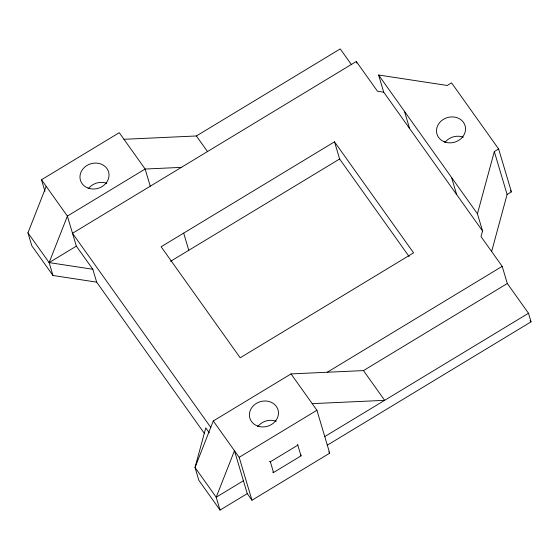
<?xml version="1.0" encoding="UTF-8"?>
<svg xmlns="http://www.w3.org/2000/svg" width="559" height="559" viewBox="0 0 559 559"><rect width="100%" height="100%" fill="white"/><g stroke="black" fill="none" stroke-linecap="round" stroke-linejoin="round"><path stroke-width="0.84" d="M482.55 230.958L477.435 213.797L494.317 151.559L498.621 148.953L451.56 82.865L447.249 85.471L378.604 75.004L383.719 92.172L482.55 230.958L481.019 236.618L502.199 266.357L507.313 283.518L528.493 313.257L531.05 321.844L327.246 445.202M491.647 251.466L507.104 194.469L494.317 151.559M204.538 433.637L96.651 282.141L52.965 275.482L31.786 245.743L27.95 232.865L46.208 186.357M52.965 275.482L49.129 262.604L67.387 216.095L145.137 169.035L181.361 167.372M507.313 283.518L363.469 370.589L291.036 373.908L213.286 420.969L195.028 467.485L198.864 480.356L220.043 510.094L247.253 493.625L234.466 450.715L216.2 497.224L220.043 510.094M44.944 191.304L41.506 179.746L119.256 132.686L145.137 169.035L150.259 186.196M123.958 139.296L196.398 135.97L340.235 48.906L351.332 64.481M383.719 92.172L377.479 91.222L356.3 61.483L72.502 233.264L210.799 427.467M27.95 232.865L49.129 262.604L76.338 246.135L67.387 216.095L41.506 179.746M334.513 141.825L161.125 246.771L240.188 357.795L413.576 252.85L334.513 141.825L339.627 158.987L409.118 256.574M170.607 261.291L339.627 158.987M507.104 194.469L511.415 191.863L498.621 148.953M327.253 372.245L502.199 266.357M316.918 410.257L329.712 453.167L251.962 500.235L239.168 457.318L316.918 410.257L291.036 373.908M269.424 461.399L270.346 461.79L297.8 445.174L297.779 444.237M243.417 480.747L216.2 497.224L195.028 467.485L205.768 427.88L209.262 432.785M324.667 436.635L528.493 313.257M272.624 472.131L273.547 472.516L301.001 455.899L300.98 454.97M312.215 403.647L384.648 400.328L363.469 370.589M49.129 262.604L92.815 269.263L96.651 282.141M510.402 190.444L511.415 191.863M378.604 75.004L477.435 213.797M530.044 320.426L531.05 321.844M196.398 135.97L207.487 151.552M328.769 451.847L329.712 453.167M213.286 420.969L239.168 457.318M76.338 246.135L92.815 269.263M247.253 493.625L251.962 500.235M451.553 177.448L456.668 194.609M404.485 111.353L409.6 128.521M356.3 61.483L356.789 63.118M297.8 445.174L301.001 455.899M270.346 461.79L273.547 472.516M183.673 233.124L188.788 250.285M444.964 142.426A14.688 12.822 -16.6 0 1 463.299 137.193M257.874 426.503A14.688 12.822 -16.6 0 1 276.209 421.269M88.441 188.586A14.688 12.822 -16.6 0 1 106.783 183.352M444.489 141.881A14.688 12.822 -16.6 0 0 465.535 128.172A14.688 12.822 -16.6 0 0 443.028 119.598A14.688 12.822 -16.6 0 0 444.489 141.881M87.966 188.048A14.688 12.822 -16.6 0 0 109.012 174.331A14.688 12.822 -16.6 0 0 86.512 165.757A14.688 12.822 -16.6 0 0 87.966 188.048M257.399 425.965A14.688 12.822 -16.6 0 0 278.445 412.249A14.688 12.822 -16.6 0 0 255.938 403.675A14.688 12.822 -16.6 0 0 257.399 425.965"/></g></svg>
